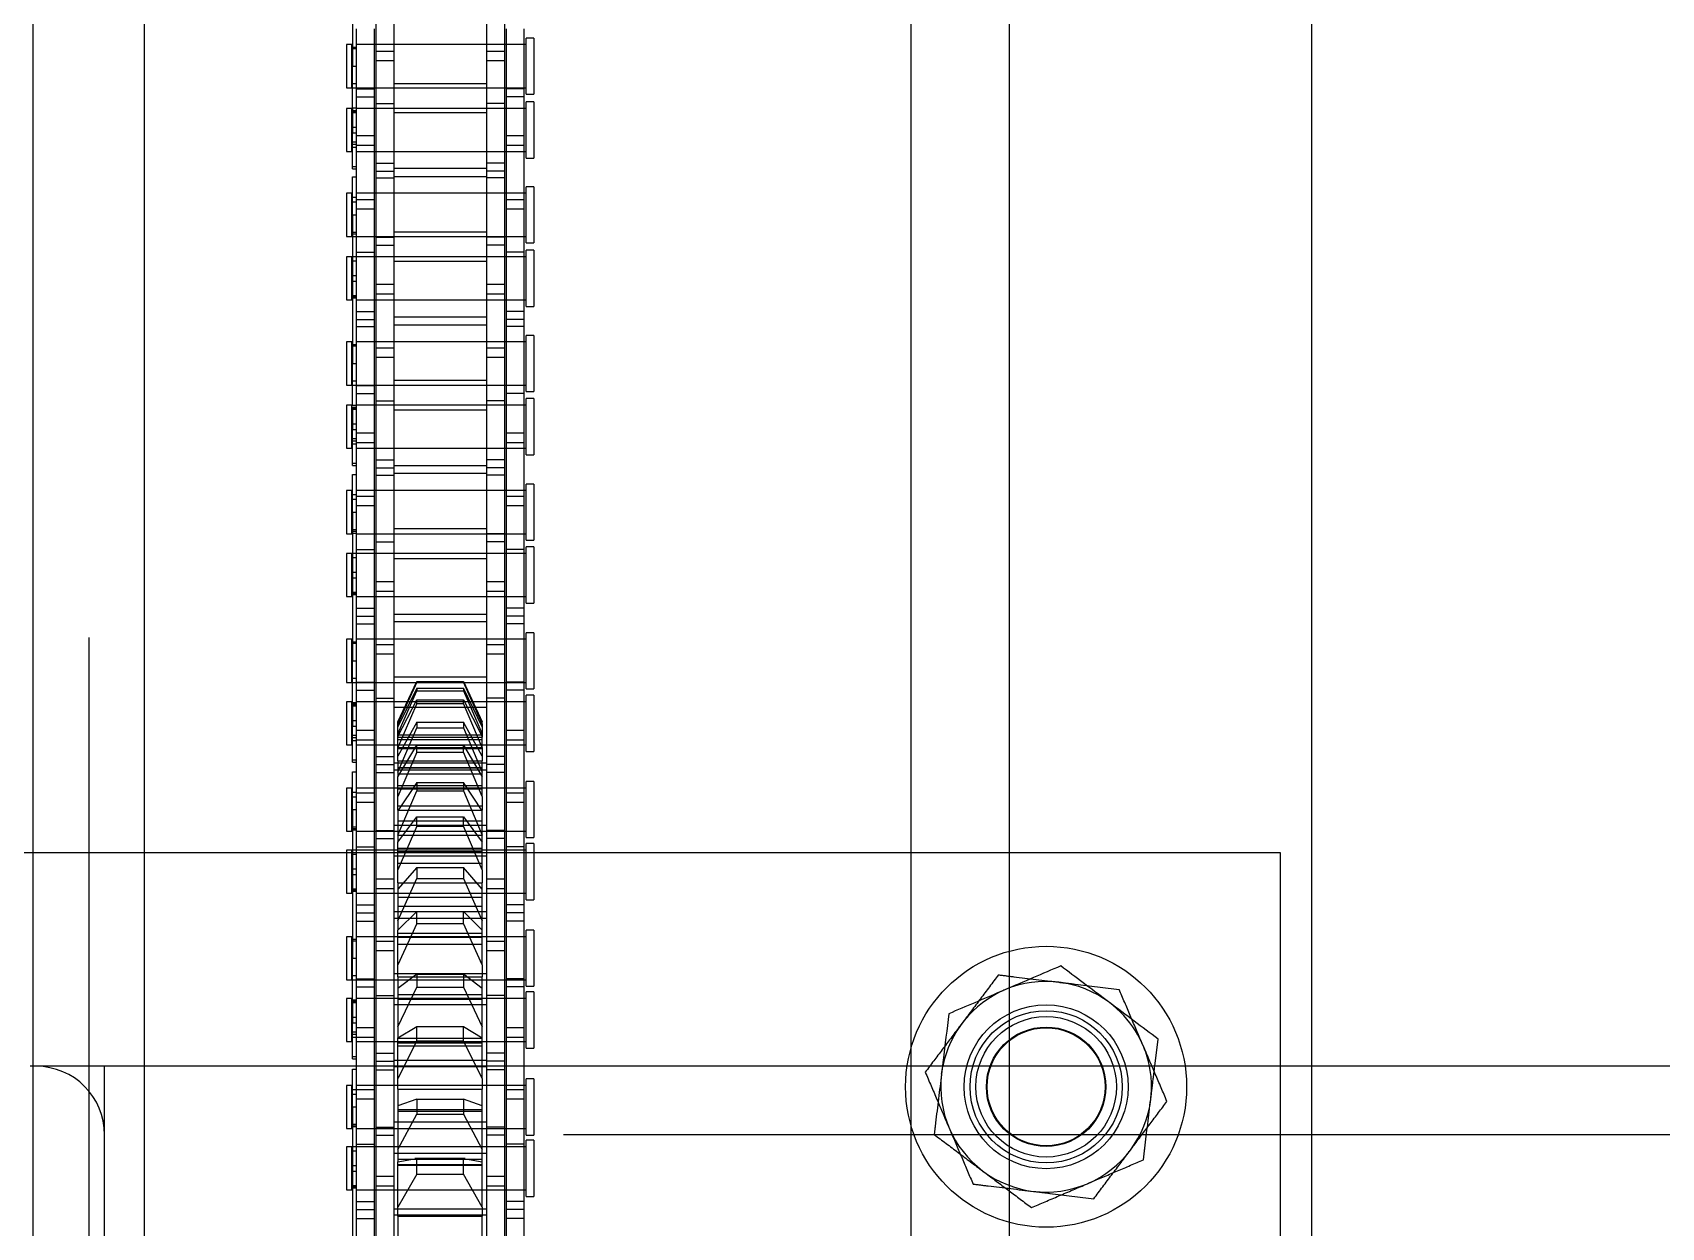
# Model space of a CAD drawing. Header units: metres. Extents: x 0 to 63075, y 0 to 44550.
# Drawn here: x 14100.6 to 14239.7, y 26640.6 to 26742.6 of the extents above; entities that cross this region are included whole.
import ezdxf

# ---------------------------------------------------------------- set-up
doc = ezdxf.new("R2010")
doc.units = ezdxf.units.M
doc.header["$LTSCALE"] = 75
doc.linetypes.add('HIDDEN2', pattern=[4.7625, 3.175, -1.5875])
for name, color, linetype in [('SDM', 7, 'Continuous'), ('SL1', 8, 'Continuous'), ('SL4', 4, 'Continuous'), ('ST1', 7, 'HIDDEN2')]:
    doc.layers.add(name, color=color, linetype=linetype)

# ---------------------------------------------------------------- blocks, each defined once
blk = doc.blocks.new('A$Cf5d57027')
at = {"layer": 'SL1'}
for p, q in [((5924.45, 5550), (5924.45, 3449.75)), ((5924.45, 5550), (5924.45, 3449.75)), ((5950.25, 5550), (5950.25, 3449.75)), ((5950.25, 5550), (5950.25, 3449.75))]:
    blk.add_line(p, q, dxfattribs=at)
blk = doc.blocks.new('A$Ca53c419a')
at = {"layer": 'SL4'}
for p, q in [((1004.76, 495.77), (54.76, 495.77)), ((215, 486.24), (1004.76, 486.24)), ((215.01, 420.77), (1004.76, 420.77)), ((253.75, 281.23), (253.75, 420.77)), ((272, 420.77), (272, 389.25)), ((253.75, 399.97), (256.08, 399.69)), ((272, 389.25), (253.75, 389.25))]:
    blk.add_line(p, q, dxfattribs=at)
for start, end in [(23.0976, 78.7877), (323.0976, 23.0976), (281.2123, 323.0976)]:
    blk.add_arc((252, 409.25), 9, start, end, dxfattribs=at)
for points, knots in [([(258.24, 417.56), (256.91, 417.72), (255.43, 417.9), (253.91, 418.08), (253.75, 418.1)], [0, 0, 0, 0, 0.893968, 1, 1, 1, 1]), ([(260.28, 412.78), (260.23, 412.89), (259.86, 413.75), (259.17, 415.37), (258.55, 416.83), (258.24, 417.56)], [0, 0, 0, 0, 0.07009, 0.530784, 1, 1, 1, 1]), ([(262.32, 408), (261.99, 408.78), (261.32, 410.34), (260.63, 411.96), (260.28, 412.78)], [0, 0, 0, 0, 0.495458, 1, 1, 1, 1]), ([(259.2, 403.85), (259.27, 403.94), (259.83, 404.69), (260.89, 406.1), (261.84, 407.36), (262.32, 408)], [0, 0, 0, 0, 0.07009, 0.530784, 1, 1, 1, 1]), ([(256.08, 399.69), (256.58, 400.37), (257.61, 401.73), (258.66, 403.14), (259.2, 403.85)], [0, 0, 0, 0, 0.495458, 1, 1, 1, 1])]:
    blk.add_open_spline(points, degree=3, knots=knots, dxfattribs=at)
at = {"layer": 'ST1'}
for p, q in [((272, 534.86), (272, 420.77)), ((253.75, 420.77), (253.75, 496)), ((1004.76, 491), (4.76, 491)), ((202.45, 489.65), (247.9, 489.65)), ((247.9, 489.65), (253.75, 489.65)), ((247.9, 212.35), (247.9, 489.65)), ((215, 486.24), (1004.76, 486.24)), ((246.88, 469), (243.19, 469)), ((243.19, 469), (243.19, 468.53)), ((246.88, 468.53), (246.88, 469)), ((252.12, 469), (248.43, 469)), ((248.43, 469), (248.43, 468.53)), ((252.12, 468.53), (252.12, 469)), ((259.55, 469), (255.86, 469)), ((255.86, 469), (255.86, 468.53)), ((259.55, 468.53), (259.55, 469)), ((264.82, 469), (261.13, 469)), ((261.13, 469), (261.13, 468.53)), ((264.82, 468.53), (264.82, 469)), ((272.22, 469), (268.53, 469)), ((268.53, 469), (268.53, 468.53)), ((272.22, 468.53), (272.22, 469)), ((277.52, 469), (273.83, 469)), ((273.83, 469), (273.83, 468.53)), ((277.52, 468.53), (277.52, 469)), ((284.89, 469), (281.2, 469)), ((281.2, 469), (281.2, 468.53)), ((284.89, 468.53), (284.89, 469)), ((290.22, 469), (286.53, 469)), ((286.53, 469), (286.53, 468.53)), ((290.22, 468.53), (290.22, 469)), ((297.56, 469), (293.87, 469)), ((293.87, 469), (293.87, 468.53)), ((297.56, 468.53), (297.56, 469)), ((302.92, 469), (299.23, 469)), ((299.23, 469), (299.23, 468.53)), ((302.92, 468.53), (302.92, 469)), ((310.23, 469), (306.54, 469)), ((306.54, 469), (306.54, 468.53)), ((310.23, 468.53), (310.23, 469)), ((315.62, 469), (311.93, 469)), ((311.93, 469), (311.93, 468.53)), ((315.62, 468.53), (315.62, 469)), ((322.9, 469), (319.21, 469)), ((319.21, 469), (319.21, 468.53)), ((322.9, 468.53), (322.9, 469)), ((328.32, 469), (324.63, 469)), ((324.63, 469), (324.63, 468.53)), ((328.32, 468.53), (328.32, 469)), ((335.57, 469), (331.88, 469)), ((331.88, 469), (331.88, 468.53)), ((335.57, 468.53), (335.57, 469)), ((341.02, 469), (337.33, 469)), ((337.33, 469), (337.33, 468.53)), ((341.02, 468.53), (341.02, 469)), ((240.75, 468.16), (231.66, 468.16)), ((250.28, 468.49), (237.58, 468.49)), ((240.75, 468.16), (240.75, 466.64)), ((247.1, 468.16), (240.75, 468.16)), ((241.52, 468.16), (241.52, 466.64)), ((242.21, 468.16), (242.21, 466.64)), ((243.19, 468.53), (246.87, 468.53)), ((243.19, 468.16), (243.19, 466.64)), ((243.19, 468.16), (243.19, 453.66)), ((243.36, 468.49), (243.36, 468.16)), ((243.48, 468.49), (243.48, 468.16)), ((243.56, 468.53), (243.56, 468.16)), ((244.79, 468.49), (244.79, 468.16)), ((245.28, 468.49), (245.28, 468.16)), ((246.51, 468.16), (246.51, 468.53)), ((246.87, 468.53), (246.88, 468.53)), ((246.88, 466.64), (246.88, 468.49)), ((246.88, 453.66), (246.88, 468.16)), ((247.1, 468.16), (247.1, 466.64)), ((256.2, 468.16), (247.1, 468.16)), ((248.43, 468.53), (252.12, 468.53)), ((248.43, 468.16), (248.43, 466.64)), ((248.43, 468.16), (248.43, 453.66)), ((248.59, 468.16), (248.59, 468.49)), ((248.66, 468.49), (248.66, 468.16)), ((248.8, 468.53), (248.8, 468.16)), ((250.28, 468.49), (250.28, 468.16)), ((250.28, 468.49), (253.51, 468.49)), ((250.95, 466.64), (250.95, 468.16)), ((251.38, 468.49), (251.38, 468.16)), ((251.75, 468.16), (251.75, 468.53)), ((251.78, 468.16), (251.78, 466.64)), ((252.12, 466.64), (252.12, 468.16)), ((252.12, 453.66), (252.12, 468.16)), ((253.51, 468.49), (253.51, 468.16)), ((254.38, 468.49), (254.38, 468.16)), ((254.38, 468.49), (257.46, 468.49)), ((254.58, 468.49), (254.58, 468.16)), ((255.86, 468.53), (259.54, 468.53)), ((255.86, 468.16), (255.86, 466.64)), ((255.86, 468.16), (255.86, 453.66)), ((257.06, 468.16), (256.2, 468.16)), ((256.2, 466.64), (256.2, 468.16)), ((256.23, 468.53), (256.23, 468.16)), ((256.5, 468.49), (256.5, 468.16)), ((256.7, 468.49), (256.7, 468.16)), ((266.15, 468.16), (257.06, 468.16)), ((257.06, 468.16), (257.06, 466.64)), ((257.46, 468.49), (257.46, 468.16)), ((259.38, 468.49), (257.46, 468.49)), ((257.95, 468.49), (257.95, 468.16)), ((259.18, 468.16), (259.18, 468.53)), ((259.26, 468.49), (259.26, 468.16)), ((259.38, 468.49), (259.38, 468.16)), ((259.43, 468.49), (262.98, 468.49)), ((259.43, 468.49), (259.43, 468.16)), ((259.54, 468.53), (259.55, 468.53)), ((259.55, 466.64), (259.55, 468.16)), ((259.55, 453.66), (259.55, 468.16)), ((260.53, 468.16), (260.53, 466.64)), ((261.13, 468.53), (264.82, 468.53)), ((261.13, 468.49), (261.13, 466.64)), ((261.13, 468.16), (261.13, 453.66)), ((261.21, 468.16), (261.21, 466.64)), ((261.5, 468.53), (261.5, 468.16)), ((262.98, 468.49), (262.98, 468.16)), ((275.68, 468.49), (262.98, 468.49)), ((264.45, 468.16), (264.45, 468.53)), ((264.6, 468.49), (264.6, 468.16)), ((264.82, 466.64), (264.82, 468.16)), ((264.82, 453.66), (264.82, 468.16)), ((266.15, 468.16), (266.15, 466.64)), ((272.5, 468.16), (266.15, 468.16)), ((266.86, 468.16), (266.86, 466.64)), ((267.55, 468.16), (267.55, 466.64)), ((268.53, 468.53), (272.21, 468.53)), ((268.53, 468.16), (268.53, 466.64)), ((268.53, 468.16), (268.53, 453.66)), ((268.7, 468.49), (268.7, 468.16)), ((268.82, 468.49), (268.82, 468.16)), ((268.9, 468.53), (268.9, 468.16)), ((270.13, 468.49), (270.13, 468.16)), ((270.62, 468.49), (270.62, 468.16)), ((271.85, 468.16), (271.85, 468.53)), ((272.21, 468.53), (272.22, 468.53)), ((272.22, 466.64), (272.22, 468.49)), ((272.22, 453.66), (272.22, 468.16)), ((272.5, 468.16), (272.5, 466.64)), ((281.6, 468.16), (272.5, 468.16)), ((273.83, 468.53), (277.52, 468.53)), ((273.83, 468.16), (273.83, 466.64)), ((273.83, 468.16), (273.83, 453.66)), ((273.93, 468.16), (273.93, 468.49)), ((274.06, 468.49), (274.06, 468.16)), ((274.2, 468.53), (274.2, 468.16)), ((275.68, 468.49), (275.68, 468.16)), ((275.68, 468.49), (278.91, 468.49)), ((276.29, 466.64), (276.29, 468.16)), ((276.78, 468.49), (276.78, 468.16)), ((277.12, 468.16), (277.12, 466.64)), ((277.15, 468.16), (277.15, 468.53)), ((277.52, 466.64), (277.52, 468.16)), ((277.52, 453.66), (277.52, 468.16)), ((278.91, 468.49), (278.91, 468.16)), ((279.72, 468.49), (279.72, 468.16)), ((279.72, 468.49), (282.8, 468.49)), ((279.92, 468.49), (279.92, 468.16)), ((281.2, 468.53), (284.88, 468.53)), ((281.2, 468.16), (281.2, 466.64)), ((281.2, 468.16), (281.2, 453.66)), ((281.57, 468.53), (281.57, 468.16)), ((282.46, 468.16), (281.6, 468.16)), ((281.6, 466.64), (281.6, 468.16)), ((281.84, 468.49), (281.84, 468.16)), ((282.04, 468.49), (282.04, 468.16)), ((291.55, 468.16), (282.46, 468.16)), ((282.46, 468.16), (282.46, 466.64)), ((282.8, 468.49), (282.8, 468.16)), ((284.72, 468.49), (282.8, 468.49)), ((283.29, 468.49), (283.29, 468.16)), ((284.52, 468.16), (284.52, 468.53)), ((284.6, 468.49), (284.6, 468.16)), ((284.72, 468.49), (284.72, 468.16)), ((284.83, 468.49), (288.38, 468.49)), ((284.83, 468.49), (284.83, 468.16)), ((284.88, 468.53), (284.89, 468.53)), ((284.89, 466.64), (284.89, 468.16)), ((284.89, 453.66), (284.89, 468.16)), ((285.87, 468.16), (285.87, 466.64)), ((286.53, 468.53), (290.22, 468.53)), ((286.53, 468.49), (286.53, 466.64)), ((286.53, 468.16), (286.53, 453.66)), ((286.55, 468.16), (286.55, 466.64)), ((286.9, 468.53), (286.9, 468.16)), ((288.38, 468.49), (288.38, 468.16)), ((301.08, 468.49), (288.38, 468.49)), ((289.85, 468.16), (289.85, 468.53)), ((290, 468.49), (290, 468.16)), ((290.22, 466.64), (290.22, 468.16)), ((290.22, 453.66), (290.22, 468.16)), ((291.55, 468.16), (291.55, 466.64)), ((297.9, 468.16), (291.55, 468.16)), ((292.2, 468.16), (292.2, 466.64)), ((292.89, 468.16), (292.89, 466.64)), ((293.87, 468.53), (297.55, 468.53)), ((293.87, 468.16), (293.87, 466.64)), ((293.87, 468.16), (293.87, 453.66)), ((294.04, 468.49), (294.04, 468.16)), ((294.16, 468.49), (294.16, 468.16)), ((294.24, 468.53), (294.24, 468.16)), ((295.47, 468.49), (295.47, 468.16)), ((295.96, 468.49), (295.96, 468.16)), ((297.19, 468.16), (297.19, 468.53)), ((297.55, 468.53), (297.56, 468.53)), ((297.56, 466.64), (297.56, 468.49)), ((297.56, 453.66), (297.56, 468.16)), ((297.9, 468.16), (297.9, 466.64)), ((307, 468.16), (297.9, 468.16)), ((299.23, 468.53), (302.92, 468.53)), ((299.23, 468.16), (299.23, 466.64)), ((299.23, 468.16), (299.23, 453.66)), ((299.27, 468.16), (299.27, 468.49)), ((299.46, 468.49), (299.46, 468.16)), ((299.6, 468.53), (299.6, 468.16)), ((301.08, 468.49), (301.08, 468.16)), ((301.08, 468.49), (304.31, 468.49)), ((301.63, 466.64), (301.63, 468.16)), ((302.18, 468.49), (302.18, 468.16)), ((302.46, 468.16), (302.46, 466.64)), ((302.55, 468.16), (302.55, 468.53)), ((302.92, 466.64), (302.92, 468.16)), ((302.92, 453.66), (302.92, 468.16)), ((304.31, 468.49), (304.31, 468.16)), ((305.06, 468.49), (305.06, 468.16)), ((305.06, 468.49), (308.14, 468.49)), ((305.26, 468.49), (305.26, 468.16)), ((306.54, 468.53), (310.22, 468.53)), ((306.54, 468.16), (306.54, 466.64)), ((306.54, 468.16), (306.54, 453.66)), ((306.91, 468.53), (306.91, 468.16)), ((307.86, 468.16), (307, 468.16)), ((307, 466.64), (307, 468.16)), ((307.18, 468.49), (307.18, 468.16)), ((307.38, 468.49), (307.38, 468.16)), ((316.95, 468.16), (307.86, 468.16)), ((307.86, 468.16), (307.86, 466.64)), ((308.14, 468.49), (308.14, 468.16)), ((310.06, 468.49), (308.14, 468.49)), ((308.63, 468.49), (308.63, 468.16)), ((309.86, 468.16), (309.86, 468.53)), ((309.94, 468.49), (309.94, 468.16)), ((310.06, 468.49), (310.06, 468.16)), ((310.22, 468.53), (310.23, 468.53)), ((310.23, 468.49), (313.78, 468.49)), ((310.23, 468.49), (310.23, 468.16)), ((310.23, 466.64), (310.23, 468.16)), ((310.23, 453.66), (310.23, 468.16)), ((311.21, 468.16), (311.21, 466.64)), ((311.89, 468.16), (311.89, 466.64)), ((311.93, 468.53), (315.62, 468.53)), ((311.93, 468.49), (311.93, 466.64)), ((311.93, 468.16), (311.93, 453.66)), ((312.3, 468.53), (312.3, 468.16)), ((313.78, 468.49), (313.78, 468.16)), ((326.48, 468.49), (313.78, 468.49)), ((315.25, 468.16), (315.25, 468.53)), ((315.4, 468.49), (315.4, 468.16)), ((315.62, 466.64), (315.62, 468.16)), ((315.62, 453.66), (315.62, 468.16)), ((316.95, 468.16), (316.95, 466.64)), ((323.3, 468.16), (316.95, 468.16)), ((317.54, 468.16), (317.54, 466.64)), ((318.23, 468.16), (318.23, 466.64)), ((319.21, 468.53), (322.89, 468.53)), ((319.21, 468.16), (319.21, 466.64)), ((319.21, 468.16), (319.21, 453.66)), ((319.38, 468.49), (319.38, 468.16)), ((319.5, 468.49), (319.5, 468.16)), ((319.58, 468.53), (319.58, 468.16)), ((320.81, 468.49), (320.81, 468.16)), ((321.3, 468.49), (321.3, 468.16)), ((322.53, 468.16), (322.53, 468.53)), ((322.89, 468.53), (322.9, 468.53)), ((322.9, 466.64), (322.9, 468.49)), ((322.9, 453.66), (322.9, 468.16)), ((323.3, 468.16), (323.3, 466.64)), ((332.4, 468.16), (323.3, 468.16)), ((324.61, 468.16), (324.61, 468.49)), ((324.63, 468.53), (328.32, 468.53)), ((324.63, 468.16), (324.63, 466.64)), ((324.63, 468.16), (324.63, 453.66)), ((324.86, 468.49), (324.86, 468.16)), ((325, 468.53), (325, 468.16)), ((326.48, 468.49), (326.48, 468.16)), ((326.48, 468.49), (329.71, 468.49)), ((326.97, 466.64), (326.97, 468.16)), ((327.58, 468.49), (327.58, 468.16)), ((327.8, 468.16), (327.8, 466.64)), ((327.95, 468.16), (327.95, 468.53)), ((328.32, 466.64), (328.32, 468.16)), ((328.32, 453.66), (328.32, 468.16)), ((329.71, 468.49), (329.71, 468.16)), ((330.4, 468.49), (330.4, 468.16)), ((330.4, 468.49), (333.48, 468.49)), ((330.6, 468.49), (330.6, 468.16)), ((331.88, 468.53), (335.56, 468.53)), ((331.88, 468.16), (331.88, 466.64)), ((331.88, 468.16), (331.88, 453.66)), ((332.25, 468.53), (332.25, 468.16)), ((333.26, 468.16), (332.4, 468.16)), ((332.4, 466.64), (332.4, 468.16)), ((332.52, 468.49), (332.52, 468.16)), ((332.72, 468.49), (332.72, 468.16)), ((342.35, 468.16), (333.26, 468.16)), ((333.26, 468.16), (333.26, 466.64)), ((333.48, 468.49), (333.48, 468.16)), ((335.63, 468.49), (333.48, 468.49)), ((333.97, 468.49), (333.97, 468.16)), ((335.2, 468.16), (335.2, 468.53)), ((335.28, 468.49), (335.28, 468.16)), ((335.4, 468.49), (335.4, 468.16)), ((335.56, 468.53), (335.57, 468.53)), ((335.57, 466.64), (335.57, 468.16)), ((335.57, 453.66), (335.57, 468.16)), ((335.63, 468.49), (339.18, 468.49)), ((335.63, 468.49), (335.63, 468.16)), ((336.55, 468.16), (336.55, 466.64)), ((337.23, 468.16), (337.23, 466.64)), ((337.33, 468.53), (341.02, 468.53)), ((337.33, 468.49), (337.33, 466.64)), ((337.33, 468.16), (337.33, 453.66)), ((337.7, 468.53), (337.7, 468.16)), ((339.18, 468.49), (339.18, 468.16)), ((351.88, 468.49), (339.18, 468.49)), ((340.65, 468.16), (340.65, 468.53)), ((340.8, 468.49), (340.8, 468.16)), ((341.02, 466.64), (341.02, 468.16)), ((341.02, 453.66), (341.02, 468.16)), ((240.75, 466.64), (231.66, 466.64)), ((243.5, 466.48), (234.4, 466.48)), ((247.1, 466.64), (240.75, 466.64)), ((243.19, 466.48), (243.19, 464.96)), ((243.5, 464.96), (243.5, 466.48)), ((244.36, 466.48), (243.5, 466.48)), ((253.45, 466.48), (244.36, 466.48)), ((244.36, 466.48), (244.36, 464.96)), ((246.88, 464.96), (246.88, 466.48)), ((256.2, 466.64), (247.1, 466.64)), ((247.86, 466.48), (247.86, 464.96)), ((248.43, 466.48), (248.43, 464.96)), ((248.54, 466.48), (248.54, 464.96)), ((252.12, 464.96), (252.12, 466.48)), ((253.45, 466.48), (253.45, 464.96)), ((259.8, 466.48), (253.45, 466.48)), ((254.19, 466.48), (254.19, 464.96)), ((254.88, 466.48), (254.88, 464.96)), ((255.86, 466.48), (255.86, 464.96)), ((257.06, 466.64), (256.2, 466.64)), ((266.15, 466.64), (257.06, 466.64)), ((259.55, 464.96), (259.55, 466.48)), ((259.8, 466.48), (259.8, 464.96)), ((268.9, 466.48), (259.8, 466.48)), ((261.13, 466.48), (261.13, 464.96)), ((263.62, 464.96), (263.62, 466.48)), ((264.45, 466.48), (264.45, 464.96)), ((264.82, 464.96), (264.82, 466.48)), ((272.5, 466.64), (266.15, 466.64)), ((268.53, 466.48), (268.53, 464.96)), ((268.9, 464.96), (268.9, 466.48)), ((269.76, 466.48), (268.9, 466.48)), ((278.85, 466.48), (269.76, 466.48)), ((269.76, 466.48), (269.76, 464.96)), ((272.22, 464.96), (272.22, 466.48)), ((281.6, 466.64), (272.5, 466.64)), ((273.2, 466.48), (273.2, 464.96)), ((273.83, 466.48), (273.83, 464.96)), ((273.88, 466.48), (273.88, 464.96)), ((277.52, 464.96), (277.52, 466.48)), ((278.85, 466.48), (278.85, 464.96)), ((285.2, 466.48), (278.85, 466.48)), ((279.53, 466.48), (279.53, 464.96)), ((280.22, 466.48), (280.22, 464.96)), ((281.2, 466.48), (281.2, 464.96)), ((282.46, 466.64), (281.6, 466.64)), ((291.55, 466.64), (282.46, 466.64)), ((284.89, 464.96), (284.89, 466.48)), ((285.2, 466.48), (285.2, 464.96)), ((294.3, 466.48), (285.2, 466.48)), ((286.53, 466.48), (286.53, 464.96)), ((288.96, 464.96), (288.96, 466.48)), ((289.79, 466.48), (289.79, 464.96)), ((290.22, 464.96), (290.22, 466.48)), ((297.9, 466.64), (291.55, 466.64)), ((293.87, 466.48), (293.87, 464.96)), ((295.16, 466.48), (294.3, 466.48)), ((294.3, 464.96), (294.3, 466.48)), ((304.25, 466.48), (295.16, 466.48)), ((295.16, 466.48), (295.16, 464.96)), ((297.56, 464.96), (297.56, 466.48)), ((307, 466.64), (297.9, 466.64)), ((298.54, 466.48), (298.54, 464.96)), ((299.22, 466.48), (299.22, 464.96)), ((299.23, 466.48), (299.23, 464.96)), ((302.92, 464.96), (302.92, 466.48)), ((304.25, 466.48), (304.25, 464.96)), ((310.6, 466.48), (304.25, 466.48)), ((304.87, 466.48), (304.87, 464.96)), ((305.56, 466.48), (305.56, 464.96)), ((306.54, 466.48), (306.54, 464.96)), ((307.86, 466.64), (307, 466.64)), ((316.95, 466.64), (307.86, 466.64)), ((310.23, 464.96), (310.23, 466.48)), ((310.6, 466.48), (310.6, 464.96)), ((319.7, 466.48), (310.6, 466.48)), ((311.93, 466.48), (311.93, 464.96)), ((314.3, 464.96), (314.3, 466.48)), ((315.13, 466.48), (315.13, 464.96)), ((315.62, 464.96), (315.62, 466.48)), ((323.3, 466.64), (316.95, 466.64)), ((319.21, 466.48), (319.21, 464.96)), ((320.56, 466.48), (319.7, 466.48)), ((319.7, 464.96), (319.7, 466.48)), ((329.65, 466.48), (320.56, 466.48)), ((320.56, 466.48), (320.56, 464.96)), ((322.9, 464.96), (322.9, 466.48)), ((332.4, 466.64), (323.3, 466.64)), ((323.88, 466.48), (323.88, 464.96)), ((324.56, 466.48), (324.56, 464.96)), ((324.63, 466.48), (324.63, 464.96)), ((328.32, 464.96), (328.32, 466.48)), ((329.65, 466.48), (329.65, 464.96)), ((336, 466.48), (329.65, 466.48)), ((330.21, 466.48), (330.21, 464.96)), ((330.9, 466.48), (330.9, 464.96)), ((331.88, 466.48), (331.88, 464.96)), ((333.26, 466.64), (332.4, 466.64)), ((342.35, 466.64), (333.26, 466.64)), ((335.57, 464.96), (335.57, 466.48)), ((336, 466.48), (336, 464.96)), ((345.1, 466.48), (336, 466.48)), ((337.33, 466.48), (337.33, 464.96)), ((339.64, 464.96), (339.64, 466.48)), ((340.47, 466.48), (340.47, 464.96)), ((341.02, 464.96), (341.02, 466.48)), ((240.95, 464.6), (233.95, 464.6)), ((243.5, 464.96), (234.4, 464.96)), ((240.95, 464.6), (240.95, 457.4)), ((240.95, 464.6), (241.71, 464.6)), ((241.07, 464.96), (241.07, 457.03)), ((241.54, 457.03), (241.54, 464.96)), ((244.53, 463), (241.71, 464.6)), ((241.71, 464.6), (245.59, 464.6)), ((243.19, 464.96), (243.19, 457.03)), ((244.36, 464.96), (243.5, 464.96)), ((253.45, 464.96), (244.36, 464.96)), ((245.3, 464.6), (245.3, 457.4)), ((245.37, 464.6), (245.37, 457.4)), ((245.59, 464.6), (245.79, 463.49)), ((251.8, 464.6), (245.59, 464.6)), ((245.82, 464.6), (245.82, 457.4)), ((246.32, 464.96), (246.32, 457.03)), ((246.65, 464.6), (249.66, 463)), ((246.88, 457.03), (246.88, 464.96)), ((248.43, 464.96), (248.43, 457.03)), ((248.99, 457.03), (248.99, 464.96)), ((249.91, 464.6), (249.91, 457.4)), ((250.06, 464.6), (250.06, 457.4)), ((250.95, 463), (250.37, 464.6)), ((251.8, 464.6), (251.8, 457.4)), ((251.8, 464.6), (252.71, 464.6)), ((252.12, 457.03), (252.12, 464.96)), ((255.93, 463), (252.71, 464.6)), ((252.71, 464.6), (256.19, 464.6)), ((259.8, 464.96), (253.45, 464.96)), ((253.74, 464.96), (253.74, 457.03)), ((254.24, 457.03), (254.24, 464.96)), ((255.49, 464.6), (255.49, 457.4)), ((255.76, 464.6), (255.76, 457.4)), ((255.86, 464.96), (255.86, 457.03)), ((261.4, 464.6), (256.16, 464.6)), ((256.16, 464.6), (256.16, 457.4)), ((256.19, 464.6), (257.14, 463)), ((257.12, 464.6), (260.5, 463)), ((259.02, 464.96), (259.02, 457.03)), ((259.48, 464.6), (259.48, 457.4)), ((259.55, 457.03), (259.55, 464.96)), ((268.9, 464.96), (259.8, 464.96)), ((259.89, 464.6), (259.89, 457.4)), ((261.63, 463), (260.39, 464.6)), ((261.13, 464.96), (261.13, 457.03)), ((261.4, 464.6), (261.4, 457.4)), ((261.4, 464.6), (262.42, 464.6)), ((261.66, 457.03), (261.66, 464.96)), ((265.95, 463), (262.42, 464.6)), ((262.42, 464.6), (265.38, 464.6)), ((264.18, 464.6), (264.18, 457.4)), ((264.77, 464.6), (264.77, 457.4)), ((264.82, 457.03), (264.82, 464.96)), ((265.11, 464.6), (265.11, 457.4)), ((265.38, 464.6), (266.98, 463)), ((269.43, 464.6), (265.38, 464.6)), ((266.17, 464.6), (269.8, 463)), ((266.41, 464.96), (266.41, 457.03)), ((266.94, 457.03), (266.94, 464.96)), ((267.43, 464.6), (267.43, 457.4)), ((268.2, 464.6), (268.2, 457.4)), ((268.53, 464.96), (268.53, 457.03)), ((270.74, 463), (268.88, 464.6)), ((269.76, 464.96), (268.9, 464.96)), ((269.43, 464.6), (269.43, 457.4)), ((269.43, 464.6), (270.53, 464.6)), ((278.85, 464.96), (269.76, 464.96)), ((274.26, 463), (270.53, 464.6)), ((270.53, 464.6), (272.89, 464.6)), ((271.09, 464.6), (271.09, 457.4)), ((271.72, 464.96), (271.72, 457.03)), ((272.11, 464.6), (272.11, 457.4)), ((272.22, 457.03), (272.22, 464.96)), ((272.37, 464.6), (272.37, 457.4)), ((272.89, 464.6), (275.07, 463)), ((275.64, 464.6), (272.89, 464.6)), ((273.49, 464.6), (273.49, 457.4)), ((273.5, 464.6), (277.28, 463)), ((273.83, 464.96), (273.83, 457.03)), ((274.33, 457.03), (274.33, 464.96)), ((274.73, 464.6), (274.73, 457.4)), ((277.99, 463), (275.57, 464.6)), ((275.64, 464.6), (275.64, 457.4)), ((275.64, 464.6), (276.79, 464.6)), ((275.99, 464.6), (275.99, 457.4)), ((280.59, 463), (276.79, 464.6)), ((276.79, 464.6), (278.46, 464.6)), ((277.46, 464.6), (277.46, 457.4)), ((277.52, 457.03), (277.52, 464.96)), ((277.54, 464.6), (277.54, 457.4)), ((277.72, 464.6), (277.72, 457.4)), ((278.46, 464.6), (281.17, 463)), ((279.83, 464.6), (278.46, 464.6)), ((278.74, 464.6), (278.74, 457.4)), ((285.2, 464.96), (278.85, 464.96)), ((278.88, 464.6), (282.67, 463)), ((279.08, 464.96), (279.08, 457.03)), ((279.23, 464.6), (279.23, 457.4)), ((279.27, 464.6), (279.27, 457.4)), ((279.64, 457.03), (279.64, 464.96)), ((279.83, 464.6), (279.83, 457.4)), ((279.83, 464.6), (280.98, 464.6)), ((283.15, 463), (280.24, 464.6)), ((280.89, 464.6), (280.89, 457.4)), ((284.74, 463), (280.98, 464.6)), ((280.98, 464.6), (281.92, 464.6)), ((280.98, 464.6), (280.98, 457.4)), ((281.2, 464.96), (281.2, 457.03)), ((281.67, 464.6), (281.67, 457.4)), ((281.86, 464.6), (281.86, 457.4)), ((281.86, 464.6), (282.99, 464.6)), ((281.92, 464.6), (285.06, 463)), ((282.05, 464.6), (282.05, 457.4)), ((282.14, 464.6), (285.83, 463)), ((286.04, 463), (282.74, 464.6)), ((286.57, 463), (282.99, 464.6)), ((282.99, 464.6), (283.16, 464.6)), ((283.16, 464.6), (286.63, 463)), ((284.42, 464.96), (284.42, 457.03)), ((284.89, 457.03), (284.89, 464.96)), ((294.3, 464.96), (285.2, 464.96)), ((286.53, 464.96), (286.53, 457.03)), ((287, 457.03), (287, 464.96)), ((290.22, 457.03), (290.22, 464.96)), ((291.75, 464.96), (291.75, 457.03)), ((292.34, 457.03), (292.34, 464.96)), ((293.87, 464.96), (293.87, 457.03)), ((295.16, 464.96), (294.3, 464.96)), ((304.25, 464.96), (295.16, 464.96)), ((297.12, 464.96), (297.12, 457.03)), ((297.56, 457.03), (297.56, 464.96)), ((299.23, 464.96), (299.23, 457.03)), ((299.67, 457.03), (299.67, 464.96)), ((302.92, 457.03), (302.92, 464.96)), ((310.6, 464.96), (304.25, 464.96)), ((304.42, 464.96), (304.42, 457.03)), ((305.04, 457.03), (305.04, 464.96)), ((306.54, 464.96), (306.54, 457.03)), ((309.82, 464.96), (309.82, 457.03)), ((310.23, 457.03), (310.23, 464.96)), ((319.7, 464.96), (310.6, 464.96)), ((311.93, 464.96), (311.93, 457.03)), ((312.34, 457.03), (312.34, 464.96)), ((315.62, 457.03), (315.62, 464.96)), ((317.09, 464.96), (317.09, 457.03)), ((317.74, 457.03), (317.74, 464.96)), ((319.21, 464.96), (319.21, 457.03)), ((320.56, 464.96), (319.7, 464.96)), ((329.65, 464.96), (320.56, 464.96)), ((322.52, 464.96), (322.52, 457.03)), ((322.9, 457.03), (322.9, 464.96)), ((324.63, 464.96), (324.63, 457.03)), ((325.01, 457.03), (325.01, 464.96)), ((328.32, 457.03), (328.32, 464.96)), ((336, 464.96), (329.65, 464.96)), ((329.76, 464.96), (329.76, 457.03)), ((330.44, 457.03), (330.44, 464.96)), ((331.88, 464.96), (331.88, 457.03)), ((335.22, 464.96), (335.22, 457.03)), ((335.57, 457.03), (335.57, 464.96)), ((345.1, 464.96), (336, 464.96)), ((337.33, 464.96), (337.33, 457.03)), ((337.68, 457.03), (337.68, 464.96)), ((341.02, 457.03), (341.02, 464.96)), ((244.53, 463), (244.53, 459)), ((244.53, 463), (245.88, 463)), ((245.85, 463.15), (245.88, 463)), ((245.88, 458.85), (245.88, 463.15)), ((245.88, 463), (245.88, 459)), ((249.66, 463), (249.66, 459)), ((250.95, 463), (249.66, 463)), ((250.95, 463), (250.95, 459)), ((255.93, 463), (255.93, 459)), ((255.93, 463), (257.14, 463)), ((257.14, 463), (257.14, 459)), ((260.5, 463), (260.5, 459)), ((261.63, 463), (260.5, 463)), ((261.63, 463), (261.63, 459)), ((265.95, 463), (265.95, 459)), ((265.95, 463), (266.98, 463)), ((266.98, 463), (266.98, 459)), ((269.8, 463), (269.8, 459)), ((270.74, 463), (269.8, 463)), ((270.74, 463), (270.74, 459)), ((274.26, 463), (274.26, 459)), ((274.26, 463), (275.07, 463)), ((275.07, 463), (275.07, 459)), ((277.99, 463), (277.28, 463)), ((277.28, 463), (277.28, 459)), ((277.99, 463), (277.99, 459)), ((280.59, 463), (280.59, 459)), ((280.59, 463), (281.17, 463)), ((281.17, 463), (281.17, 459)), ((283.15, 463), (282.67, 463)), ((282.67, 463), (282.67, 459)), ((283.15, 463), (283.15, 459)), ((284.74, 463), (284.74, 459)), ((284.74, 463), (285.06, 463)), ((285.06, 463), (285.06, 459)), ((286.04, 463), (285.83, 463)), ((285.83, 463), (285.83, 459)), ((286.04, 463), (286.04, 459)), ((286.57, 463), (286.57, 459)), ((286.57, 463), (286.63, 463)), ((286.63, 463), (286.63, 459)), ((241.71, 457.4), (244.53, 459)), ((244.53, 459), (245.88, 459)), ((245.79, 458.51), (245.59, 457.4)), ((245.88, 459), (245.85, 458.85)), ((249.66, 459), (246.65, 457.4)), ((250.95, 459), (249.66, 459)), ((250.37, 457.4), (250.95, 459)), ((252.71, 457.4), (255.93, 459)), ((255.93, 459), (257.14, 459)), ((257.14, 459), (256.19, 457.4)), ((260.5, 459), (257.12, 457.4)), ((260.39, 457.4), (261.63, 459)), ((261.63, 459), (260.5, 459)), ((262.42, 457.4), (265.95, 459)), ((266.98, 459), (265.38, 457.4)), ((265.95, 459), (266.98, 459)), ((269.8, 459), (266.17, 457.4)), ((268.88, 457.4), (270.74, 459)), ((270.74, 459), (269.8, 459)), ((270.53, 457.4), (274.26, 459)), ((275.07, 459), (272.89, 457.4)), ((277.28, 459), (273.5, 457.4)), ((274.26, 459), (275.07, 459)), ((275.57, 457.4), (277.99, 459)), ((276.79, 457.4), (280.59, 459)), ((277.99, 459), (277.28, 459)), ((281.17, 459), (278.46, 457.4)), ((282.67, 459), (278.88, 457.4)), ((280.24, 457.4), (283.15, 459)), ((280.59, 459), (281.17, 459)), ((280.98, 457.4), (284.74, 459)), ((285.06, 459), (281.92, 457.4)), ((285.83, 459), (282.14, 457.4)), ((283.15, 459), (282.67, 459)), ((282.74, 457.4), (286.04, 459)), ((282.99, 457.4), (286.57, 459)), ((286.63, 459), (283.16, 457.4)), ((284.74, 459), (285.06, 459)), ((286.04, 459), (285.83, 459)), ((286.57, 459), (286.63, 459)), ((233.95, 457.4), (240.95, 457.4)), ((243.5, 457.03), (234.4, 457.03)), ((241.71, 457.4), (240.95, 457.4)), ((241.71, 457.4), (245.59, 457.4)), ((243.19, 457.03), (243.19, 455.51)), ((243.5, 455.51), (243.5, 457.03)), ((244.36, 457.03), (243.5, 457.03)), ((253.45, 457.03), (244.36, 457.03)), ((244.36, 457.03), (244.36, 455.51)), ((245.59, 457.4), (251.8, 457.4)), ((246.88, 455.51), (246.88, 457.03)), ((247.86, 455.51), (247.86, 457.03)), ((248.43, 457.03), (248.43, 455.51)), ((248.54, 455.51), (248.54, 457.03)), ((252.71, 457.4), (251.8, 457.4)), ((252.12, 455.51), (252.12, 457.03)), ((252.71, 457.4), (256.19, 457.4)), ((253.45, 455.51), (253.45, 457.03)), ((259.8, 457.03), (253.45, 457.03)), ((254.19, 455.51), (254.19, 457.03)), ((254.88, 455.51), (254.88, 457.03)), ((255.86, 457.03), (255.86, 455.51)), ((256.19, 457.4), (261.4, 457.4)), ((259.55, 455.51), (259.55, 457.03)), ((259.8, 455.51), (259.8, 457.03)), ((268.9, 457.03), (259.8, 457.03)), ((261.13, 457.03), (261.13, 455.51)), ((262.42, 457.4), (261.4, 457.4)), ((262.42, 457.4), (265.38, 457.4)), ((263.62, 455.51), (263.62, 457.03)), ((264.45, 457.03), (264.45, 455.51)), ((264.82, 455.51), (264.82, 457.03)), ((265.38, 457.4), (269.43, 457.4)), ((268.53, 457.03), (268.53, 455.51)), ((268.9, 455.51), (268.9, 457.03)), ((269.76, 457.03), (268.9, 457.03)), ((270.53, 457.4), (269.43, 457.4)), ((278.85, 457.03), (269.76, 457.03)), ((269.76, 457.03), (269.76, 455.51)), ((270.53, 457.4), (272.89, 457.4)), ((272.22, 455.51), (272.22, 457.03)), ((272.89, 457.4), (275.64, 457.4)), ((273.2, 455.51), (273.2, 457.03)), ((273.83, 457.03), (273.83, 455.51)), ((273.88, 455.51), (273.88, 457.03)), ((276.79, 457.4), (275.64, 457.4)), ((276.79, 457.4), (278.46, 457.4)), ((277.52, 455.51), (277.52, 457.03)), ((278.46, 457.4), (279.83, 457.4)), ((278.85, 455.51), (278.85, 457.03)), ((285.2, 457.03), (278.85, 457.03)), ((279.53, 455.51), (279.53, 457.03)), ((280.98, 457.4), (279.83, 457.4)), ((280.22, 455.51), (280.22, 457.03)), ((280.98, 457.4), (281.92, 457.4)), ((281.2, 457.03), (281.2, 455.51)), ((282.99, 457.4), (281.86, 457.4)), ((282.99, 457.4), (283.16, 457.4)), ((284.89, 455.51), (284.89, 457.03)), ((285.2, 455.51), (285.2, 457.03)), ((294.3, 457.03), (285.2, 457.03)), ((286.53, 457.03), (286.53, 455.51)), ((288.96, 455.51), (288.96, 457.03)), ((289.79, 457.03), (289.79, 455.51)), ((290.22, 455.51), (290.22, 457.03)), ((293.87, 457.03), (293.87, 455.51)), ((295.16, 457.03), (294.3, 457.03)), ((294.3, 455.51), (294.3, 457.03)), ((304.25, 457.03), (295.16, 457.03)), ((295.16, 457.03), (295.16, 455.51)), ((297.56, 455.51), (297.56, 457.03)), ((298.54, 455.51), (298.54, 457.03)), ((299.22, 455.51), (299.22, 457.03)), ((299.23, 457.03), (299.23, 455.51)), ((302.92, 455.51), (302.92, 457.03)), ((304.25, 455.51), (304.25, 457.03)), ((310.6, 457.03), (304.25, 457.03)), ((304.87, 455.51), (304.87, 457.03)), ((305.56, 455.51), (305.56, 457.03)), ((306.54, 457.03), (306.54, 455.51)), ((310.23, 455.51), (310.23, 457.03)), ((310.6, 455.51), (310.6, 457.03)), ((319.7, 457.03), (310.6, 457.03)), ((311.93, 457.03), (311.93, 455.51)), ((314.3, 455.51), (314.3, 457.03)), ((315.13, 457.03), (315.13, 455.51)), ((315.62, 455.51), (315.62, 457.03)), ((319.21, 457.03), (319.21, 455.51)), ((320.56, 457.03), (319.7, 457.03)), ((319.7, 455.51), (319.7, 457.03)), ((329.65, 457.03), (320.56, 457.03)), ((320.56, 457.03), (320.56, 455.51)), ((322.9, 455.51), (322.9, 457.03)), ((323.88, 455.51), (323.88, 457.03)), ((324.56, 455.51), (324.56, 457.03)), ((324.63, 457.03), (324.63, 455.51)), ((328.32, 455.51), (328.32, 457.03)), ((329.65, 455.51), (329.65, 457.03)), ((336, 457.03), (329.65, 457.03)), ((330.21, 455.51), (330.21, 457.03)), ((330.9, 455.51), (330.9, 457.03)), ((331.88, 457.03), (331.88, 455.51)), ((335.57, 455.51), (335.57, 457.03)), ((336, 455.51), (336, 457.03)), ((345.1, 457.03), (336, 457.03)), ((337.33, 457.03), (337.33, 455.51)), ((339.64, 455.51), (339.64, 457.03)), ((340.47, 457.03), (340.47, 455.51)), ((341.02, 455.51), (341.02, 457.03)), ((240.75, 455.36), (231.66, 455.36)), ((243.5, 455.51), (234.4, 455.51)), ((240.75, 453.84), (240.75, 455.36)), ((247.1, 455.36), (240.75, 455.36)), ((241.52, 453.84), (241.52, 455.36)), ((242.21, 453.84), (242.21, 455.36)), ((243.19, 455.36), (243.19, 453.84)), ((244.36, 455.51), (243.5, 455.51)), ((253.45, 455.51), (244.36, 455.51)), ((246.88, 453.84), (246.88, 455.36)), ((247.1, 453.84), (247.1, 455.36)), ((256.2, 455.36), (247.1, 455.36)), ((248.43, 455.36), (248.43, 453.84)), ((250.95, 453.84), (250.95, 455.36)), ((251.78, 455.36), (251.78, 453.84)), ((252.12, 453.84), (252.12, 455.36)), ((259.8, 455.51), (253.45, 455.51)), ((255.86, 455.36), (255.86, 453.84)), ((257.06, 455.36), (256.2, 455.36)), ((256.2, 453.84), (256.2, 455.36)), ((266.15, 455.36), (257.06, 455.36)), ((257.06, 455.36), (257.06, 453.84)), ((259.55, 453.84), (259.55, 455.36)), ((268.9, 455.51), (259.8, 455.51)), ((260.53, 453.84), (260.53, 455.36)), ((261.13, 455.36), (261.13, 453.84)), ((261.21, 453.84), (261.21, 455.36)), ((264.82, 453.84), (264.82, 455.36)), ((266.15, 453.84), (266.15, 455.36)), ((272.5, 455.36), (266.15, 455.36)), ((266.86, 453.84), (266.86, 455.36)), ((267.55, 453.84), (267.55, 455.36)), ((268.53, 455.36), (268.53, 453.84)), ((269.76, 455.51), (268.9, 455.51)), ((278.85, 455.51), (269.76, 455.51)), ((272.22, 453.84), (272.22, 455.36)), ((272.5, 453.84), (272.5, 455.36)), ((281.6, 455.36), (272.5, 455.36)), ((273.83, 455.36), (273.83, 453.84)), ((276.29, 453.84), (276.29, 455.36)), ((277.12, 455.36), (277.12, 453.84)), ((277.52, 453.84), (277.52, 455.36)), ((285.2, 455.51), (278.85, 455.51)), ((281.2, 455.36), (281.2, 453.84)), ((282.46, 455.36), (281.6, 455.36)), ((281.6, 453.84), (281.6, 455.36)), ((291.55, 455.36), (282.46, 455.36)), ((282.46, 455.36), (282.46, 453.84)), ((284.89, 453.84), (284.89, 455.36)), ((294.3, 455.51), (285.2, 455.51)), ((285.87, 453.84), (285.87, 455.36)), ((286.53, 455.36), (286.53, 453.84)), ((286.55, 453.84), (286.55, 455.36)), ((290.22, 453.84), (290.22, 455.36)), ((291.55, 453.84), (291.55, 455.36)), ((297.9, 455.36), (291.55, 455.36)), ((292.2, 453.84), (292.2, 455.36)), ((292.89, 453.84), (292.89, 455.36)), ((293.87, 455.36), (293.87, 453.84)), ((295.16, 455.51), (294.3, 455.51)), ((304.25, 455.51), (295.16, 455.51)), ((297.56, 453.84), (297.56, 455.36)), ((297.9, 453.84), (297.9, 455.36)), ((307, 455.36), (297.9, 455.36)), ((299.23, 455.36), (299.23, 453.84)), ((301.63, 453.84), (301.63, 455.36)), ((302.46, 455.36), (302.46, 453.84)), ((302.92, 453.84), (302.92, 455.36)), ((310.6, 455.51), (304.25, 455.51)), ((306.54, 455.36), (306.54, 453.84)), ((307.86, 455.36), (307, 455.36)), ((307, 453.84), (307, 455.36)), ((316.95, 455.36), (307.86, 455.36)), ((307.86, 455.36), (307.86, 453.84)), ((310.23, 453.84), (310.23, 455.36)), ((319.7, 455.51), (310.6, 455.51)), ((311.21, 453.84), (311.21, 455.36)), ((311.89, 453.84), (311.89, 455.36)), ((311.93, 455.36), (311.93, 453.84)), ((315.62, 453.84), (315.62, 455.36)), ((316.95, 453.84), (316.95, 455.36)), ((323.3, 455.36), (316.95, 455.36)), ((317.54, 453.84), (317.54, 455.36)), ((318.23, 453.84), (318.23, 455.36)), ((319.21, 455.36), (319.21, 453.84)), ((320.56, 455.51), (319.7, 455.51)), ((329.65, 455.51), (320.56, 455.51)), ((322.9, 453.84), (322.9, 455.36)), ((323.3, 453.84), (323.3, 455.36)), ((332.4, 455.36), (323.3, 455.36)), ((324.63, 455.36), (324.63, 453.84)), ((326.97, 453.84), (326.97, 455.36)), ((327.8, 455.36), (327.8, 453.84)), ((328.32, 453.84), (328.32, 455.36)), ((336, 455.51), (329.65, 455.51)), ((331.88, 455.36), (331.88, 453.84)), ((333.26, 455.36), (332.4, 455.36)), ((332.4, 453.84), (332.4, 455.36)), ((342.35, 455.36), (333.26, 455.36)), ((333.26, 455.36), (333.26, 453.84)), ((335.57, 453.84), (335.57, 455.36)), ((345.1, 455.51), (336, 455.51)), ((336.55, 453.84), (336.55, 455.36)), ((337.23, 453.84), (337.23, 455.36)), ((337.33, 455.36), (337.33, 453.84)), ((341.02, 453.84), (341.02, 455.36)), ((240.75, 453.84), (231.66, 453.84)), ((247.1, 453.84), (240.75, 453.84)), ((242.64, 453.66), (247.43, 453.66)), ((242.64, 453.66), (242.64, 453)), ((256.2, 453.84), (247.1, 453.84)), ((247.43, 453), (247.43, 453.66)), ((247.88, 453.66), (252.68, 453.66)), ((247.88, 453.66), (247.88, 453)), ((252.68, 453), (252.68, 453.66)), ((255.31, 453.66), (260.1, 453.66)), ((255.31, 453.66), (255.31, 453)), ((257.06, 453.84), (256.2, 453.84)), ((266.15, 453.84), (257.06, 453.84)), ((260.1, 453), (260.1, 453.66)), ((260.58, 453.66), (265.38, 453.66)), ((260.58, 453.66), (260.58, 453)), ((265.38, 453), (265.38, 453.66)), ((272.5, 453.84), (266.15, 453.84)), ((267.98, 453.66), (272.77, 453.66)), ((267.98, 453.66), (267.98, 453)), ((281.6, 453.84), (272.5, 453.84)), ((272.77, 453), (272.77, 453.66)), ((273.28, 453.66), (278.08, 453.66)), ((273.28, 453.66), (273.28, 453)), ((278.08, 453), (278.08, 453.66)), ((280.65, 453.66), (285.44, 453.66)), ((280.65, 453.66), (280.65, 453)), ((282.46, 453.84), (281.6, 453.84)), ((291.55, 453.84), (282.46, 453.84)), ((285.44, 453), (285.44, 453.66)), ((285.98, 453.66), (290.78, 453.66)), ((285.98, 453.66), (285.98, 453)), ((290.78, 453), (290.78, 453.66)), ((297.9, 453.84), (291.55, 453.84)), ((293.32, 453.66), (298.11, 453.66)), ((293.32, 453.66), (293.32, 453)), ((307, 453.84), (297.9, 453.84)), ((298.11, 453), (298.11, 453.66)), ((298.68, 453.66), (303.48, 453.66)), ((298.68, 453.66), (298.68, 453)), ((303.48, 453), (303.48, 453.66)), ((305.99, 453.66), (310.78, 453.66)), ((305.99, 453.66), (305.99, 453)), ((307.86, 453.84), (307, 453.84)), ((316.95, 453.84), (307.86, 453.84)), ((310.78, 453), (310.78, 453.66)), ((311.38, 453.66), (316.18, 453.66)), ((311.38, 453.66), (311.38, 453)), ((316.18, 453), (316.18, 453.66)), ((323.3, 453.84), (316.95, 453.84)), ((318.66, 453.66), (323.45, 453.66)), ((318.66, 453.66), (318.66, 453)), ((332.4, 453.84), (323.3, 453.84)), ((323.45, 453), (323.45, 453.66)), ((324.08, 453.66), (328.88, 453.66)), ((324.08, 453.66), (324.08, 453)), ((328.88, 453), (328.88, 453.66)), ((331.33, 453.66), (336.12, 453.66)), ((331.33, 453.66), (331.33, 453)), ((333.26, 453.84), (332.4, 453.84)), ((342.35, 453.84), (333.26, 453.84)), ((336.12, 453), (336.12, 453.66)), ((336.78, 453.66), (341.58, 453.66)), ((336.78, 453.66), (336.78, 453)), ((341.58, 453), (341.58, 453.66)), ((247.43, 453), (242.64, 453)), ((252.68, 453), (247.88, 453)), ((260.1, 453), (255.31, 453)), ((265.38, 453), (260.58, 453)), ((272.77, 453), (267.98, 453)), ((278.08, 453), (273.28, 453)), ((285.44, 453), (280.65, 453)), ((290.78, 453), (285.98, 453)), ((298.11, 453), (293.32, 453)), ((303.48, 453), (298.68, 453)), ((310.78, 453), (305.99, 453)), ((316.18, 453), (311.38, 453)), ((323.45, 453), (318.66, 453)), ((328.88, 453), (324.08, 453)), ((336.12, 453), (331.33, 453)), ((341.58, 453), (336.78, 453)), ((253.08, 418.18), (253.75, 418.08)), ((253.75, 418.1), (253.08, 418.18)), ((253.75, 389.25), (172, 389.25))]:
    blk.add_line(p, q, dxfattribs=at)
for radius in [12, 7, 6.5, 6, 5.1, 5.04]:
    blk.add_circle((252, 409.25), radius, dxfattribs=at)
for centre, radius, start, end in [((247.9, 495.5), 5.85, 270, 0), ((252, 409.25), 9, 83.0976, 143.0976), ((252, 409.25), 9, 143.0976, 203.0976), ((252, 409.25), 9, 203.0976, 263.0976), ((252, 409.25), 9, 263.0976, 281.2123)]:
    blk.add_arc(centre, radius, start, end, dxfattribs=at)
for points, knots in [([(247.92, 418.81), (247.42, 418.13), (246.39, 416.77), (245.34, 415.36), (244.8, 414.65)], [0, 0, 0, 0, 0.495458, 1, 1, 1, 1]), ([(253.08, 418.18), (251.68, 418.35), (249.93, 418.57), (248.25, 418.77), (247.92, 418.81)], [0, 0, 0, 0, 0.803647, 1, 1, 1, 1]), ([(253.25, 419.57), (252.47, 419.24), (250.91, 418.57), (249.29, 417.88), (248.47, 417.53)], [0, 0, 0, 0, 0.495458, 1, 1, 1, 1]), ([(257.4, 416.45), (257.31, 416.52), (256.56, 417.08), (255.15, 418.14), (253.89, 419.09), (253.25, 419.57)], [0, 0, 0, 0, 0.07009, 0.530784, 1, 1, 1, 1]), ([(248.47, 417.53), (248.36, 417.48), (247.5, 417.11), (245.88, 416.42), (244.42, 415.8), (243.69, 415.49)], [0, 0, 0, 0, 0.07009, 0.530784, 1, 1, 1, 1]), ([(261.56, 413.33), (260.88, 413.83), (259.52, 414.86), (258.11, 415.91), (257.4, 416.45)], [0, 0, 0, 0, 0.495458, 1, 1, 1, 1]), ([(244.8, 414.65), (244.73, 414.56), (244.17, 413.81), (243.11, 412.4), (242.16, 411.14), (241.68, 410.5)], [0, 0, 0, 0, 0.07009, 0.530784, 1, 1, 1, 1]), ([(243.69, 415.49), (243.64, 415.06), (243.43, 413.38), (243.22, 411.63), (243.07, 410.33)], [0, 0, 0, 0, 0.257551, 1, 1, 1, 1]), ([(261.56, 413.33), (261.51, 412.89), (261.3, 411.21), (261.09, 409.47), (260.93, 408.17)], [0, 0, 0, 0, 0.257551, 1, 1, 1, 1]), ([(241.68, 410.5), (242.01, 409.72), (242.68, 408.16), (243.37, 406.54), (243.72, 405.72)], [0, 0, 0, 0, 0.495458, 1, 1, 1, 1]), ([(243.07, 410.33), (243.01, 409.86), (242.8, 408.12), (242.59, 406.42), (242.44, 405.17)], [0, 0, 0, 0, 0.268634, 1, 1, 1, 1]), ([(260.93, 408.17), (260.88, 407.7), (260.67, 405.95), (260.46, 404.25), (260.31, 403.01)], [0, 0, 0, 0, 0.268634, 1, 1, 1, 1]), ([(242.44, 405.17), (243.12, 404.67), (244.48, 403.64), (245.89, 402.59), (246.6, 402.05)], [0, 0, 0, 0, 0.495458, 1, 1, 1, 1]), ([(243.72, 405.72), (243.77, 405.61), (244.14, 404.75), (244.83, 403.13), (245.45, 401.67), (245.76, 400.94)], [0, 0, 0, 0, 0.07009, 0.530784, 1, 1, 1, 1]), ([(246.6, 402.05), (246.69, 401.98), (247.44, 401.42), (248.85, 400.36), (250.11, 399.41), (250.75, 398.93)], [0, 0, 0, 0, 0.07009, 0.530784, 1, 1, 1, 1]), ([(255.53, 400.97), (255.64, 401.02), (256.5, 401.39), (258.12, 402.08), (259.58, 402.7), (260.31, 403.01)], [0, 0, 0, 0, 0.07009, 0.530784, 1, 1, 1, 1]), ([(245.76, 400.94), (246.09, 400.9), (247.77, 400.7), (249.51, 400.49), (250.92, 400.32)], [0, 0, 0, 0, 0.196353, 1, 1, 1, 1]), ([(250.75, 398.93), (251.53, 399.26), (253.09, 399.93), (254.71, 400.62), (255.53, 400.97)], [0, 0, 0, 0, 0.495458, 1, 1, 1, 1]), ([(250.92, 400.32), (251.3, 400.27), (252.26, 400.15), (253.19, 400.04), (253.75, 399.97)], [0, 0, 0, 0, 0.402684, 1, 1, 1, 1])]:
    blk.add_open_spline(points, degree=3, knots=knots, dxfattribs=at)

msp = doc.modelspace()

# ---------------------------------------------------------------- block references
at = {"layer": 'SDM'}
msp.add_blockref('A$Cf5d57027', (8259.51, 22502.83), dxfattribs=at)
at = {"layer": 'SDM', "rotation": 90}
msp.add_blockref('A$Ca53c419a', (14596.36, 26400.6), dxfattribs=at)

doc.saveas('drawing.dxf')
